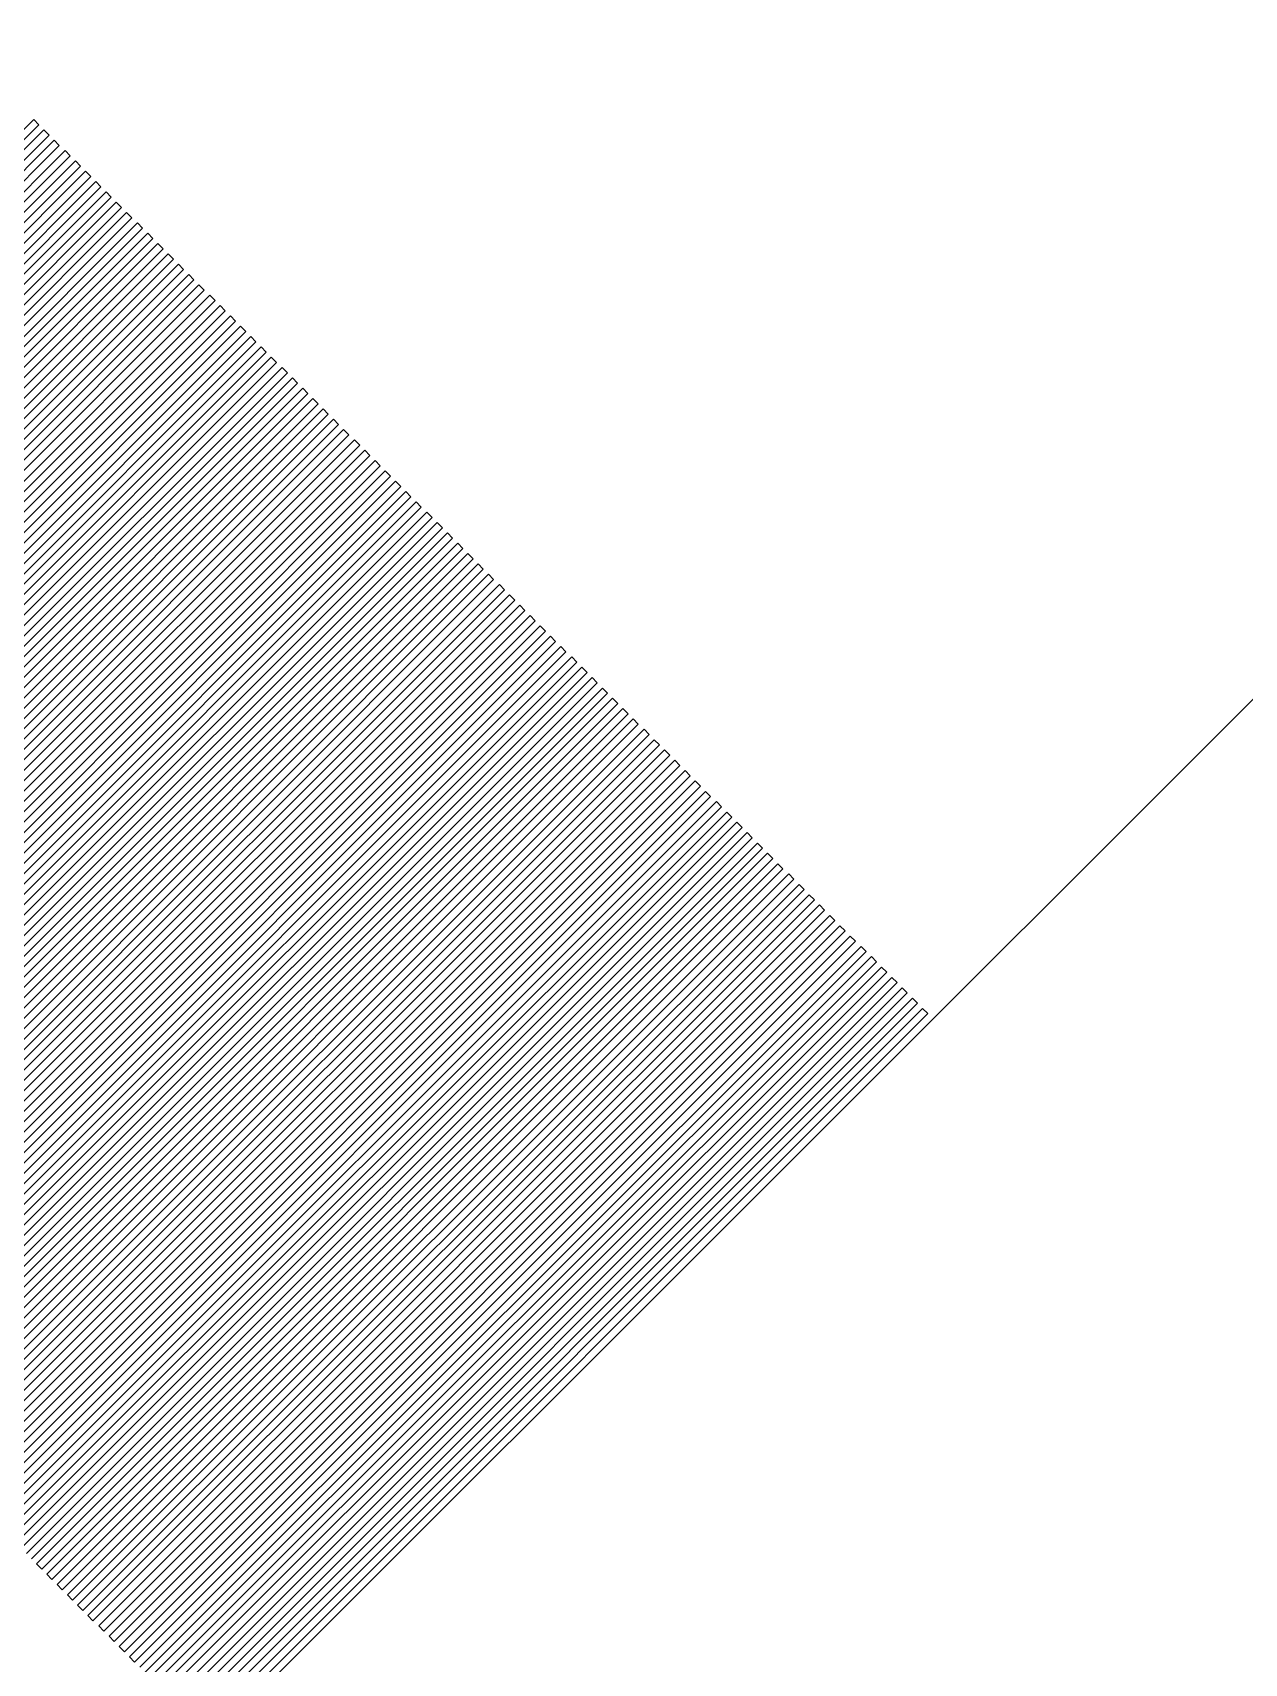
# Model space of a CAD drawing. Extents: x 1 to 107, y 1 to 71.
# Drawn here: x 100.01 to 101.667, y 43.92 to 46.151 of the extents above; entities that cross this region are included whole.
import ezdxf

# ---------------------------------------------------------------- set-up
doc = ezdxf.new("R2010")
doc.units = 0

msp = doc.modelspace()

# ---------------------------------------------------------------- linework, layer by layer
for p, q in [((100.255, 43.8156), (102.591, 46.1513)), ((99.0247, 45.0459), (100.011, 46.0324)), ((100.018, 46.0253), (99.0318, 45.0389)), ((99.0389, 45.0318), (100.025, 46.0182)), ((100.011, 46.0324), (100.018, 46.0253)), ((100.025, 46.0182), (100.032, 46.0112)), ((100.032, 46.0112), (99.0459, 45.0247)), ((99.053, 45.0177), (100.039, 46.0041)), ((100.046, 45.997), (99.0601, 45.0106)), ((100.039, 46.0041), (100.046, 45.997)), ((99.0672, 45.0035), (100.054, 45.9899)), ((100.061, 45.9829), (99.0742, 44.9965)), ((99.0813, 44.9894), (100.068, 45.9758)), ((100.075, 45.9687), (99.0884, 44.9823)), ((100.054, 45.9899), (100.061, 45.9829)), ((100.068, 45.9758), (100.075, 45.9687)), ((99.0954, 44.9752), (100.082, 45.9617)), ((100.089, 45.9546), (99.1025, 44.9682)), ((99.1096, 44.9611), (100.096, 45.9475)), ((100.082, 45.9617), (100.089, 45.9546)), ((100.096, 45.9475), (100.103, 45.9404)), ((100.103, 45.9404), (99.1167, 44.954)), ((99.1237, 44.9469), (100.11, 45.9334)), ((100.117, 45.9263), (99.1308, 44.9399)), ((100.11, 45.9334), (100.117, 45.9263)), ((99.1379, 44.9328), (100.124, 45.9192)), ((100.131, 45.9122), (99.1449, 44.9257)), ((99.152, 44.9187), (100.138, 45.9051)), ((100.124, 45.9192), (100.131, 45.9122)), ((100.138, 45.9051), (100.145, 45.898)), ((100.145, 45.898), (99.1591, 44.9116)), ((99.1662, 44.9045), (100.153, 45.8909)), ((100.16, 45.8839), (99.1732, 44.8975)), ((100.153, 45.8909), (100.16, 45.8839)), ((99.1803, 44.8904), (100.167, 45.8768)), ((100.174, 45.8697), (99.1874, 44.8833)), ((99.1944, 44.8763), (100.181, 45.8627)), ((100.167, 45.8768), (100.174, 45.8697)), ((100.181, 45.8627), (100.188, 45.8556)), ((100.188, 45.8556), (99.2015, 44.8692)), ((99.2086, 44.8621), (100.195, 45.8485)), ((100.202, 45.8414), (99.2156, 44.855)), ((99.2227, 44.848), (100.209, 45.8344)), ((100.195, 45.8485), (100.202, 45.8414)), ((100.209, 45.8344), (100.216, 45.8273)), ((100.216, 45.8273), (99.2298, 44.8409)), ((99.2369, 44.8338), (100.223, 45.8202)), ((100.23, 45.8132), (99.2439, 44.8267)), ((100.223, 45.8202), (100.23, 45.8132)), ((99.251, 44.8197), (100.237, 45.8061)), ((100.244, 45.799), (99.2581, 44.8126)), ((99.2652, 44.8055), (100.252, 45.7919)), ((100.237, 45.8061), (100.244, 45.799)), ((100.252, 45.7919), (100.259, 45.7849)), ((100.259, 45.7849), (99.2722, 44.7985)), ((99.2793, 44.7914), (100.266, 45.7778)), ((100.273, 45.7707), (99.2864, 44.7843)), ((100.266, 45.7778), (100.273, 45.7707)), ((99.2934, 44.7773), (100.28, 45.7637)), ((100.287, 45.7566), (99.3005, 44.7702)), ((99.3076, 44.7631), (100.294, 45.7495)), ((100.28, 45.7637), (100.287, 45.7566)), ((100.294, 45.7495), (100.301, 45.7425)), ((100.301, 45.7425), (99.3146, 44.756)), ((99.3217, 44.749), (100.308, 45.7354)), ((100.315, 45.7283), (99.3288, 44.7419)), ((100.308, 45.7354), (100.315, 45.7283)), ((99.3358, 44.7348), (100.322, 45.7212)), ((100.329, 45.7142), (99.3429, 44.7278)), ((99.35, 44.7207), (100.336, 45.7071)), ((100.322, 45.7212), (100.329, 45.7142)), ((100.336, 45.7071), (100.343, 45.7)), ((100.343, 45.7), (99.3571, 44.7136)), ((99.3641, 44.7065), (100.351, 45.6929)), ((100.358, 45.6859), (99.3712, 44.6995)), ((99.3783, 44.6924), (100.365, 45.6788)), ((100.351, 45.6929), (100.358, 45.6859)), ((100.365, 45.6788), (100.372, 45.6717)), ((100.372, 45.6717), (99.3854, 44.6853)), ((99.3924, 44.6783), (100.379, 45.6647)), ((100.386, 45.6576), (99.3995, 44.6712)), ((100.379, 45.6647), (100.386, 45.6576)), ((99.4066, 44.6641), (100.393, 45.6505)), ((100.4, 45.6435), (99.4136, 44.657)), ((99.4207, 44.65), (100.407, 45.6364)), ((100.393, 45.6505), (100.4, 45.6435)), ((100.407, 45.6364), (100.414, 45.6293)), ((100.414, 45.6293), (99.4278, 44.6429)), ((99.4348, 44.6358), (100.421, 45.6223)), ((100.428, 45.6152), (99.4419, 44.6288)), ((100.421, 45.6223), (100.428, 45.6152)), ((99.449, 44.6217), (100.435, 45.6081)), ((100.442, 45.601), (99.4561, 44.6146)), ((99.4631, 44.6075), (100.45, 45.594)), ((100.435, 45.6081), (100.442, 45.601)), ((100.45, 45.594), (100.457, 45.5869)), ((100.457, 45.5869), (99.4702, 44.6005)), ((99.4773, 44.5934), (100.464, 45.5798)), ((100.471, 45.5728), (99.4843, 44.5863)), ((100.464, 45.5798), (100.471, 45.5728)), ((99.4914, 44.5793), (100.478, 45.5657)), ((100.485, 45.5586), (99.4985, 44.5722)), ((99.5056, 44.5651), (100.492, 45.5515)), ((100.499, 45.5445), (99.5126, 44.558)), ((100.478, 45.5657), (100.485, 45.5586)), ((100.492, 45.5515), (100.499, 45.5445)), ((99.5197, 44.551), (100.506, 45.5374)), ((100.513, 45.5303), (99.5268, 44.5439)), ((99.5338, 44.5368), (100.52, 45.5233)), ((100.506, 45.5374), (100.513, 45.5303)), ((100.52, 45.5233), (100.527, 45.5162)), ((100.527, 45.5162), (99.5409, 44.5298)), ((99.548, 44.5227), (100.534, 45.5091)), ((100.541, 45.502), (99.5551, 44.5156)), ((100.534, 45.5091), (100.541, 45.502)), ((99.5621, 44.5085), (100.549, 45.495)), ((100.556, 45.4879), (99.5692, 44.5015)), ((99.5763, 44.4944), (100.563, 45.4808)), ((100.549, 45.495), (100.556, 45.4879)), ((100.563, 45.4808), (100.57, 45.4738)), ((100.57, 45.4738), (99.5833, 44.4873)), ((99.5904, 44.4803), (100.577, 45.4667)), ((100.584, 45.4596), (99.5975, 44.4732)), ((100.577, 45.4667), (100.584, 45.4596)), ((99.6046, 44.4661), (100.591, 45.4525)), ((100.598, 45.4455), (99.6116, 44.4591)), ((99.6187, 44.452), (100.605, 45.4384)), ((100.591, 45.4525), (100.598, 45.4455)), ((100.605, 45.4384), (100.612, 45.4313)), ((100.612, 45.4313), (99.6258, 44.4449)), ((99.6328, 44.4379), (100.619, 45.4243)), ((100.626, 45.4172), (99.6399, 44.4308)), ((99.647, 44.4237), (100.633, 45.4101)), ((100.619, 45.4243), (100.626, 45.4172)), ((100.633, 45.4101), (100.64, 45.403)), ((100.64, 45.403), (99.6541, 44.4166)), ((99.6611, 44.4095), (100.648, 45.396)), ((100.655, 45.3889), (99.6682, 44.4025)), ((100.648, 45.396), (100.655, 45.3889)), ((99.6753, 44.3954), (100.662, 45.3818)), ((100.669, 45.3748), (99.6823, 44.3883)), ((99.6894, 44.3813), (100.676, 45.3677)), ((100.662, 45.3818), (100.669, 45.3748)), ((100.676, 45.3677), (100.683, 45.3606)), ((100.683, 45.3606), (99.6965, 44.3742)), ((99.7036, 44.3671), (100.69, 45.3535)), ((100.697, 45.3465), (99.7106, 44.3601)), ((100.69, 45.3535), (100.697, 45.3465)), ((99.7177, 44.353), (100.704, 45.3394)), ((100.711, 45.3323), (99.7248, 44.3459)), ((99.7318, 44.3389), (100.718, 45.3253)), ((100.704, 45.3394), (100.711, 45.3323)), ((100.718, 45.3253), (100.725, 45.3182)), ((100.725, 45.3182), (99.7389, 44.3318)), ((99.746, 44.3247), (100.732, 45.3111)), ((100.739, 45.304), (99.7531, 44.3176)), ((100.732, 45.3111), (100.739, 45.304)), ((99.7601, 44.3106), (100.747, 45.297)), ((100.754, 45.2899), (99.7672, 44.3035)), ((99.7743, 44.2964), (100.761, 45.2828)), ((100.747, 45.297), (100.754, 45.2899)), ((100.761, 45.2828), (100.768, 45.2758)), ((100.768, 45.2758), (99.7813, 44.2894)), ((99.7884, 44.2823), (100.775, 45.2687)), ((100.782, 45.2616), (99.7955, 44.2752)), ((99.8026, 44.2681), (100.789, 45.2545)), ((100.775, 45.2687), (100.782, 45.2616)), ((100.789, 45.2545), (100.796, 45.2475)), ((100.796, 45.2475), (99.8096, 44.2611)), ((99.8167, 44.254), (100.803, 45.2404)), ((100.81, 45.2333), (99.8238, 44.2469)), ((100.803, 45.2404), (100.81, 45.2333)), ((99.8308, 44.2398), (100.817, 45.2263)), ((100.824, 45.2192), (99.8379, 44.2328)), ((99.845, 44.2257), (100.831, 45.2121)), ((100.817, 45.2263), (100.824, 45.2192)), ((100.831, 45.2121), (100.838, 45.205)), ((100.838, 45.205), (99.8521, 44.2186)), ((99.8591, 44.2116), (100.846, 45.198)), ((100.853, 45.1909), (99.8662, 44.2045)), ((100.846, 45.198), (100.853, 45.1909)), ((99.8733, 44.1974), (100.86, 45.1838)), ((100.867, 45.1768), (99.8803, 44.1904)), ((99.8874, 44.1833), (100.874, 45.1697)), ((100.86, 45.1838), (100.867, 45.1768)), ((100.874, 45.1697), (100.881, 45.1626)), ((100.881, 45.1626), (99.8945, 44.1762)), ((99.9015, 44.1691), (100.888, 45.1556)), ((100.895, 45.1485), (99.9086, 44.1621)), ((100.888, 45.1556), (100.895, 45.1485)), ((99.9157, 44.155), (100.902, 45.1414)), ((100.909, 45.1343), (99.9227, 44.1479)), ((99.9298, 44.1409), (100.916, 45.1273)), ((100.923, 45.1202), (99.9369, 44.1338)), ((100.902, 45.1414), (100.909, 45.1343)), ((100.916, 45.1273), (100.923, 45.1202)), ((99.944, 44.1267), (100.93, 45.1131)), ((100.937, 45.106), (99.951, 44.1196)), ((99.9581, 44.1126), (100.945, 45.099)), ((100.93, 45.1131), (100.937, 45.106)), ((100.945, 45.099), (100.952, 45.0919)), ((100.952, 45.0919), (99.9652, 44.1055)), ((99.9723, 44.0984), (100.959, 45.0848)), ((100.966, 45.0778), (99.9793, 44.0914)), ((100.959, 45.0848), (100.966, 45.0778)), ((99.9864, 44.0843), (100.973, 45.0707)), ((100.98, 45.0636), (99.9935, 44.0772)), ((100.001, 44.0701), (100.987, 45.0566)), ((100.973, 45.0707), (100.98, 45.0636)), ((100.987, 45.0566), (100.994, 45.0495)), ((100.994, 45.0495), (100.008, 44.0631)), ((100.015, 44.056), (101.001, 45.0424)), ((101.008, 45.0354), (100.022, 44.0489)), ((101.001, 45.0424), (101.008, 45.0354)), ((100.029, 44.0419), (101.015, 45.0283)), ((101.022, 45.0212), (100.036, 44.0348)), ((100.043, 44.0277), (101.029, 45.0141)), ((101.015, 45.0283), (101.022, 45.0212)), ((101.029, 45.0141), (101.036, 45.0071)), ((101.036, 45.0071), (100.05, 44.0206)), ((100.057, 44.0136), (101.044, 45)), ((101.051, 44.9929), (100.064, 44.0065)), ((101.044, 45), (101.051, 44.9929)), ((100.071, 43.9994), (101.058, 44.9858)), ((101.065, 44.9788), (100.078, 43.9924)), ((100.085, 43.9853), (101.072, 44.9717)), ((101.079, 44.9646), (100.092, 43.9782)), ((101.058, 44.9858), (101.065, 44.9788)), ((101.072, 44.9717), (101.079, 44.9646)), ((100.1, 43.9711), (101.086, 44.9576)), ((101.093, 44.9505), (100.107, 43.9641)), ((100.114, 43.957), (101.1, 44.9434)), ((101.086, 44.9576), (101.093, 44.9505)), ((101.1, 44.9434), (101.107, 44.9364)), ((101.107, 44.9364), (100.121, 43.9499)), ((100.128, 43.9429), (101.114, 44.9293)), ((101.121, 44.9222), (100.135, 43.9358)), ((101.114, 44.9293), (101.121, 44.9222)), ((100.142, 43.9287), (101.128, 44.9151)), ((101.135, 44.9081), (100.149, 43.9216)), ((100.156, 43.9146), (101.143, 44.901)), ((101.128, 44.9151), (101.135, 44.9081)), ((101.143, 44.901), (101.15, 44.8939)), ((101.15, 44.8939), (100.163, 43.9075)), ((100.17, 43.9004), (101.157, 44.8869)), ((101.164, 44.8798), (100.177, 43.8934)), ((101.157, 44.8869), (101.164, 44.8798)), ((100.184, 43.8863), (101.171, 44.8727)), ((101.178, 44.8656), (100.191, 43.8792)), ((100.199, 43.8722), (101.185, 44.8586)), ((101.171, 44.8727), (101.178, 44.8656)), ((101.185, 44.8586), (101.192, 44.8515)), ((101.192, 44.8515), (100.206, 43.8651)), ((100.213, 43.858), (101.199, 44.8444)), ((101.206, 44.8374), (100.22, 43.8509)), ((100.227, 43.8439), (101.213, 44.8303)), ((101.199, 44.8444), (101.206, 44.8374)), ((101.213, 44.8303), (101.22, 44.8232)), ((101.22, 44.8232), (100.234, 43.8368)), ((100.241, 43.8297), (101.227, 44.8161)), ((101.234, 44.8091), (100.248, 43.8226)), ((101.227, 44.8161), (101.234, 44.8091)), ((100.022, 44.0489), (100.015, 44.056)), ((100.036, 44.0348), (100.029, 44.0419)), ((100.05, 44.0206), (100.043, 44.0277)), ((100.064, 44.0065), (100.057, 44.0136)), ((100.078, 43.9924), (100.071, 43.9994)), ((100.092, 43.9782), (100.085, 43.9853)), ((100.107, 43.9641), (100.1, 43.9711)), ((100.121, 43.9499), (100.114, 43.957)), ((100.135, 43.9358), (100.128, 43.9429)), ((100.149, 43.9216), (100.142, 43.9287))]:
    msp.add_line(p, q)

doc.saveas('drawing.dxf')
